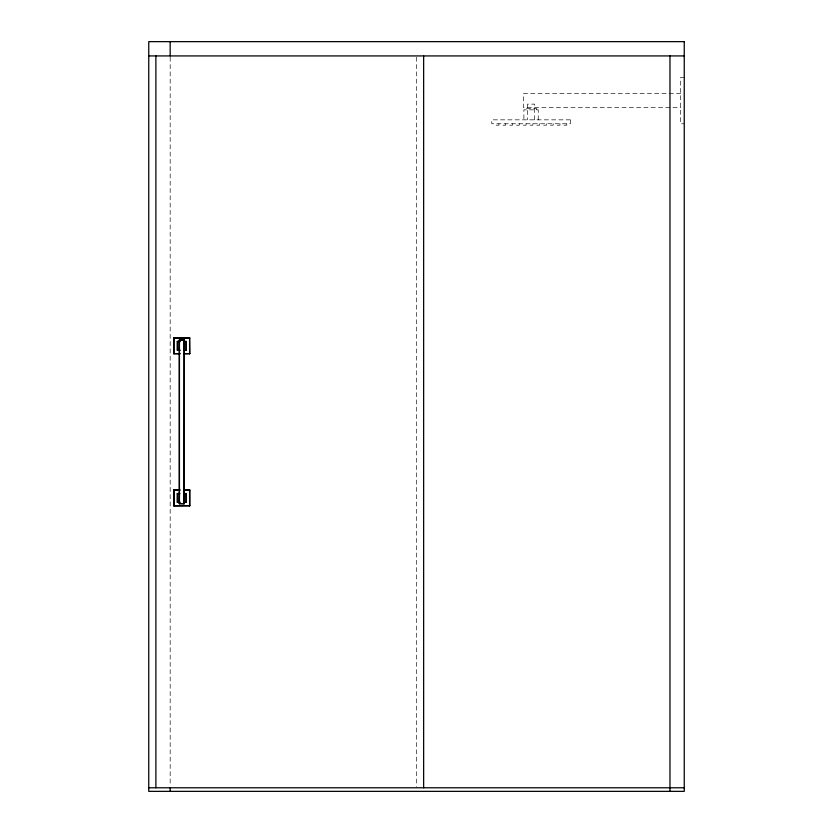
<?xml version="1.0" encoding="UTF-8"?>
<svg xmlns="http://www.w3.org/2000/svg" width="833" height="833" viewBox="0 0 833 833"><rect width="100%" height="100%" fill="white"/><g stroke="black" fill="none" stroke-linecap="round" stroke-linejoin="round"><path stroke-width="0.62" stroke-dasharray="4.17 3.12" d="M684.247 77.354L680.676 77.354L680.676 123.763L684.247 123.763M680.676 93.411L523.603 93.411L523.603 107.696L680.676 107.696M566.763 123.763L566.763 125.189L563.191 125.189L563.191 123.763M559.984 123.763L559.984 125.189L556.413 125.189L556.413 123.763M553.195 123.763L553.195 125.189L549.624 125.189L549.624 123.763M546.417 123.763L546.417 125.189L542.845 125.189L542.845 123.763M539.628 123.763L539.628 125.189L536.056 125.189L536.056 123.763M538.233 119.837L538.233 109.841L523.895 109.841L523.895 119.837M536.483 109.841L536.483 108.405L525.644 108.405L525.644 109.841M534.63 119.837L534.63 104.125L527.497 104.125L527.497 119.837M532.849 123.763L532.849 125.189L529.278 125.189L529.278 123.763M526.06 123.763L526.06 125.189L522.499 125.189L522.499 123.763M519.282 123.763L519.282 125.189L515.71 125.189L515.71 123.763M512.503 123.763L512.503 125.189L508.932 125.189L508.932 123.763M505.714 123.763L505.714 125.189L502.143 125.189L502.143 123.763M498.936 123.763L498.936 125.189L495.364 125.189L495.364 123.763M416.5 57.227L416.5 786.477M170.171 57.227L170.171 786.154M570.334 119.837L491.793 119.837L491.793 123.763L570.334 123.763L570.334 119.837"/><path stroke-width="1.25" d="M179.97 353.848L173.743 353.629L173.743 338L189.591 337.781L189.809 353.629L183.572 353.848M179.938 350.276L177.314 350.099L177.314 341.53L179.938 341.353M179.272 340.103L184.27 340.103L184.093 503.788L179.272 503.611L179.272 340.103L184.27 340.103M184.27 341.53L184.093 350.099M179.449 341.53L179.272 350.099M183.604 350.276L186.238 350.099L186.238 341.53L183.604 341.353M183.572 489.866L189.809 490.075L189.809 505.714L173.951 505.933L173.743 490.075L179.97 489.866M179.938 502.361L177.314 502.184L177.314 493.615L179.938 493.438M184.093 502.184L184.27 493.615L186.238 493.615L186.238 502.184L183.604 502.361M179.449 493.615L179.272 502.184M148.753 55.926L684.247 55.926M173.743 338L189.809 338M177.314 341.53L179.938 341.53M183.604 341.53L186.238 341.53M177.314 350.099L179.938 350.099M183.604 350.099L186.238 350.099M173.743 353.629L179.97 353.629M183.572 353.629L189.809 353.629M173.743 490.075L179.97 490.075M183.572 490.075L189.809 490.075M183.604 493.438L186.238 493.615M177.314 493.615L179.095 493.438M177.314 502.184L179.938 502.184M183.604 502.184L186.238 502.184M179.272 503.611L184.27 503.611M173.743 505.714L189.809 505.714M148.753 787.779L684.247 787.779M669.971 55.926L669.971 791.35M423.643 55.926L423.643 787.779M189.591 337.781L189.591 353.848M189.591 489.866L189.591 505.933M186.061 341.353L186.061 350.276M186.061 493.438L186.061 502.361M184.093 339.926L184.093 503.788M179.449 339.926L179.449 503.788M177.491 341.353L177.491 350.276M177.491 493.438L177.491 502.361M173.951 337.781L173.951 353.848M173.951 489.866L173.951 505.933M170.171 41.65L170.171 55.926M170.171 787.779L170.171 791.35M155.886 55.926L155.886 787.779M684.247 41.65L148.753 41.65L148.753 791.35L684.247 791.35L684.247 41.65"/></g></svg>
